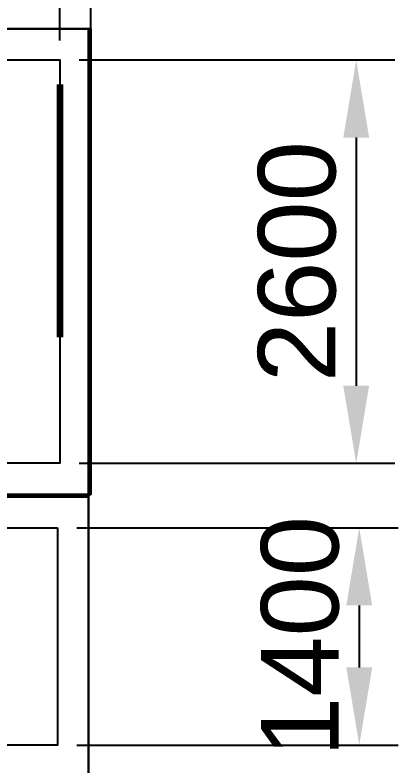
# Model space of a CAD drawing. Header units: millimetres. Extents: x -6165 to 15297, y -629 to 15029.
# Drawn here: x 12826 to 15297, y 6055 to 10890 of the extents above; entities that cross this region are included whole.
import ezdxf

# ---------------------------------------------------------------- set-up
doc = ezdxf.new("R2010")
doc.units = ezdxf.units.MM
doc.styles.get("Standard").update_dxf_attribs({"font": 'arial.ttf'})
doc.dimstyles.new('ISO-25', dxfattribs={"dimscale": 200, "dimtxt": 2.5, "dimasz": 2.5, "dimexe": 1.25, "dimexo": 0.625, "dimtad": 1, "dimtxsty": 'Standard', "dimcen": 2.5, "dimadec": 0, "dimazin": 0, "dimtfac": 1, "dimtmove": 0, "dimatfit": 3, "dimfxl": 1, "dimarcsym": 0})

# ---------------------------------------------------------------- blocks, each defined once
blk = doc.blocks.new('*D67')
at = {"color": 0, "lineweight": -2, "transparency": 16777216}
for p, q in [((13241, 10600), (15277.5, 10600)), ((15027.5, 10100), (15027.5, 8500)), ((13241, 8000), (15277.5, 8000))]:
    blk.add_line(p, q, dxfattribs=at)
at = {"color": 0, "transparency": 16777216}
for points in [[(14944.2, 10100), (15110.8, 10100), (15027.5, 10600)], [(14944.2, 8500), (15110.8, 8500), (15027.5, 8000)]]:
    blk.add_solid(points, dxfattribs=at)
at = {"layer": 'Defpoints', "color": 0, "transparency": 16777216}
for p in [(13116, 10600), (13116, 8000), (15027.5, 8000)]:
    blk.add_point(p, dxfattribs=at)
at = {"color": 0, "transparency": 16777216, "insert": (14647.2, 9300), "char_height": 500, "attachment_point": 5, "rotation": 90}
blk.add_mtext('2600', dxfattribs=at)
blk = doc.blocks.new('*D68')
at = {"color": 0, "lineweight": -2, "transparency": 16777216}
for p, q in [((13225, 7584), (15297.2, 7584)), ((15047.2, 7084), (15047.2, 6684)), ((13225, 6184), (15297.2, 6184))]:
    blk.add_line(p, q, dxfattribs=at)
at = {"color": 0, "transparency": 16777216}
for points in [[(14963.8, 7084), (15130.5, 7084), (15047.2, 7584)], [(14963.8, 6684), (15130.5, 6684), (15047.2, 6184)]]:
    blk.add_solid(points, dxfattribs=at)
at = {"layer": 'Defpoints', "color": 0, "transparency": 16777216}
for p in [(13100, 7584), (13100, 6184), (15047.2, 6184)]:
    blk.add_point(p, dxfattribs=at)
at = {"color": 0, "transparency": 16777216, "insert": (14666.9, 6884), "char_height": 500, "attachment_point": 5, "rotation": 90}
blk.add_mtext('1400', dxfattribs=at)
blk = doc.blocks.new('*D76')
at = {"color": 0, "lineweight": -2, "transparency": 16777216}
for p, q in [((10516, 10725), (10516, 12057.4)), ((13116, 10725), (13116, 12057.4)), ((11016, 11807.4), (12616, 11807.4))]:
    blk.add_line(p, q, dxfattribs=at)
at = {"color": 0, "transparency": 16777216}
for points in [[(11016, 11890.7), (11016, 11724), (10516, 11807.4)], [(12616, 11890.7), (12616, 11724), (13116, 11807.4)]]:
    blk.add_solid(points, dxfattribs=at)
at = {"layer": 'Defpoints', "color": 0, "transparency": 16777216}
for p in [(13116, 11807.4), (10516, 10600), (13116, 10600)]:
    blk.add_point(p, dxfattribs=at)
at = {"color": 0, "transparency": 16777216, "insert": (11816, 12187.6), "char_height": 500, "attachment_point": 5}
blk.add_mtext('2600', dxfattribs=at)
blk = doc.blocks.new('*D78')
at = {"color": 0, "lineweight": -2, "transparency": 16777216}
for p, q in [((1123.4, 10792.2), (1123.4, 14570.8)), ((13316, 10725), (13316, 14570.8)), ((1623.4, 14320.8), (12816, 14320.8))]:
    blk.add_line(p, q, dxfattribs=at)
at = {"color": 0, "transparency": 16777216}
for points in [[(1623.4, 14404.1), (1623.4, 14237.5), (1123.4, 14320.8)], [(12816, 14404.1), (12816, 14237.5), (13316, 14320.8)]]:
    blk.add_solid(points, dxfattribs=at)
at = {"layer": 'Defpoints', "color": 0, "transparency": 16777216}
for p in [(13316, 14320.8), (1123.4, 10667.2), (13316, 10600)]:
    blk.add_point(p, dxfattribs=at)
at = {"color": 0, "transparency": 16777216, "insert": (7219.7, 14701.2), "char_height": 500, "attachment_point": 5}
blk.add_mtext('13000', dxfattribs=at)

msp = doc.modelspace()

# ---------------------------------------------------------------- linework, layer by layer
at = {"color": 168, "lineweight": 140}
msp.add_line((13115.988, 10442.066), (13115.988, 8814.022), dxfattribs=at)
at = {"color": 250, "lineweight": 30}
for points in [[(13300, 10800), (1015.988, 10800), (1015.988, 804.509), (13300, 804.509)], [(10315.988, 10800), (13315.988, 10800), (13315.988, 7800), (10315.988, 7800)], [(13300, 7784.012), (13300, 5984.012), (11300, 5984.012), (11300, 7784.012)]]:
    msp.add_lwpolyline(points, close=True, dxfattribs=at)
at = {"color": 0}
for points in [[(10515.988, 10600), (13115.988, 10600), (13115.988, 8000), (10515.988, 8000)], [(13100, 7584.012), (13100, 6184.012), (11500, 6184.012), (11500, 7584.012)]]:
    msp.add_lwpolyline(points, close=True, dxfattribs=at)

# ---------------------------------------------------------------- dimensions: what is measured, and where the dimension line sits
at = {"color": 168}
dim = msp.add_linear_dim(base=(13315.988, 14320.79), p1=(1123.444, 10667.178), p2=(13315.988, 10600), text='13000', dimstyle='ISO-25', dxfattribs=at)
dim.commit()
dim.dimension.update_dxf_attribs({"geometry": '*D78', "text_midpoint": (7219.716, 14701.247)})
dim = msp.add_linear_dim(base=(13115.988, 11807.352), p1=(10515.988, 10600), p2=(13115.988, 10600), dimstyle='ISO-25', dxfattribs=at)
dim.commit()
dim.dimension.update_dxf_attribs({"geometry": '*D76', "text_midpoint": (11815.988, 12187.639)})
dim = msp.add_linear_dim(base=(15027.498, 8000), p1=(13115.988, 10600), p2=(13115.988, 8000), angle=90, dimstyle='ISO-25', dxfattribs=at)
dim.commit()
dim.dimension.update_dxf_attribs({"geometry": '*D67', "text_midpoint": (14647.212, 9300)})
dim = msp.add_linear_dim(base=(15047.164, 6184.012), p1=(13100, 7584.012), p2=(13100, 6184.012), angle=90, dimstyle='ISO-25', dxfattribs=at)
dim.commit()
dim.dimension.update_dxf_attribs({"geometry": '*D68', "text_midpoint": (15047.164, 6884.012), "dimtype": 160})

doc.saveas('drawing.dxf')
